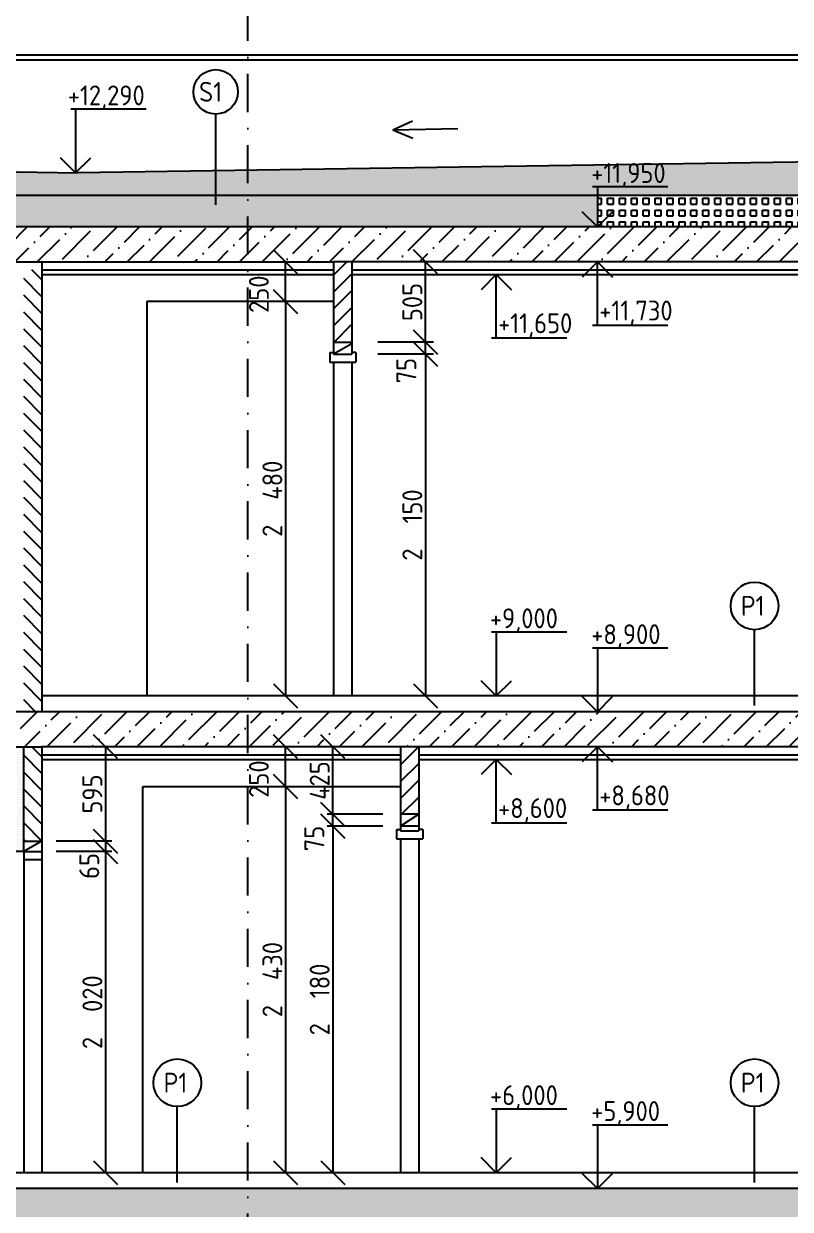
# Model space of a CAD drawing. Extents: x 3792242 to 5145247, y -1546315 to -1031918.
# Drawn here: x 3847040 to 3851863, y -1529874 to -1522415 of the extents above; entities that cross this region are included whole.
import ezdxf

# ---------------------------------------------------------------- set-up
doc = ezdxf.new("R2010")
doc.units = 0
doc.header["$MEASUREMENT"] = 0
doc.linetypes.add('BODKOCIARKOVANA_3', pattern=[5.6, 3, -1.3, 0, -1.3])
doc.layers.get('0').update_dxf_attribs({"linetype": 'CONTINUOUS'})
doc.layers.get('Defpoints').update_dxf_attribs({"color": 61, "linetype": 'CONTINUOUS'})
for name, color, linetype in [('DVERE', 45, 'CONTINUOUS'), ('KÓTY', 4, 'CONTINUOUS'), ('MÚRY', 1, 'CONTINUOUS'), ('OKNÁ', 143, 'CONTINUOUS'), ('osi', 253, 'CONTINUOUS'), ('TENKÁ', 7, 'CONTINUOUS'), ('ŠRAFY', 82, 'CONTINUOUS'), ('šrafy-múry', 8, 'CONTINUOUS')]:
    doc.layers.add(name, color=color, linetype=linetype)
doc.styles.add('STYLE1', font='isocp.shx')
doc.dimstyles.new('STANDARD-50', dxfattribs={"dimtxt": 125, "dimasz": 150, "dimexe": 10, "dimexo": 200, "dimgap": 20, "dimtad": 1, "dimdsep": 46, "dimlunit": 6, "dimtxsty": 'STYLE1', "dimblk1": 'OBLIQUE', "dimblk2": 'OBLIQUE', "dimsah": 1, "dimcen": 2.5, "dimse1": 1, "dimse2": 1, "dimadec": 0, "dimazin": 0, "dimtfac": 1, "dimtmove": 1, "dimatfit": 3, "dimldrblk": 'OBLIQUE', "dimfxl": 1, "dimtolj": 1, "dimtzin": 0, "dimarcsym": 0})
pattern_1 = [(0, (42813.193, 0), (0, 37.5), [37.5, -37.5]), (90, (42813.193, 0), (-37.5, 2e-15), [37.5, -37.5])]

# ---------------------------------------------------------------- blocks, each defined once
blk = doc.blocks.new('_OBLIQUE')
at = {"color": 0, "linetype": 'ByBlock'}
blk.add_line((-0.5, -0.5), (0.5, 0.5), dxfattribs=at)
blk = doc.blocks.new('*D33543')
at = {"layer": 'Defpoints', "color": 0}
for p in [(3849467.7, -1527463.8), (3848984.7, -1529643.8), (3849409.4, -1529643.8)]:
    blk.add_point(p, dxfattribs=at)
at = {"layer": 'KÓTY', "color": 0, "lineweight": -2, "ltscale": 0.25}
blk.add_line((3848984.7, -1527463.8), (3848984.7, -1529643.8), dxfattribs=at)
at = {"layer": 'KÓTY', "color": 0, "linetype": 'ByBlock', "lineweight": -2, "xscale": 150, "yscale": 150, "zscale": 150}
for p, rotation in [((3848984.7, -1527463.8), 90), ((3848984.7, -1529643.8), 270)]:
    blk.add_blockref('_OBLIQUE', p, dxfattribs=dict(at, rotation=rotation))
at = {"layer": 'KÓTY', "color": 0, "insert": (3848902.2, -1528553.8), "char_height": 125, "attachment_point": 5, "rotation": 90, "style": 'STYLE1'}
blk.add_mtext('\\A1;2ﾠ180', dxfattribs=at)
blk = doc.blocks.new('*D33544')
at = {"layer": 'Defpoints', "color": 0}
for p in [(3848984.7, -1527388.8), (3849467.7, -1527388.8), (3849467.7, -1527463.8)]:
    blk.add_point(p, dxfattribs=at)
at = {"layer": 'KÓTY', "color": 0, "lineweight": -2, "ltscale": 0.25}
blk.add_line((3848984.7, -1527463.8), (3848984.7, -1527388.8), dxfattribs=at)
at = {"layer": 'KÓTY', "color": 0, "linetype": 'ByBlock', "lineweight": -2, "xscale": 150, "yscale": 150, "zscale": 150}
for p, rotation in [((3848984.7, -1527388.8), 90), ((3848984.7, -1527463.8), 270)]:
    blk.add_blockref('_OBLIQUE', p, dxfattribs=dict(at, rotation=rotation))
at = {"layer": 'KÓTY', "color": 0, "insert": (3848868.7, -1527541), "char_height": 125, "attachment_point": 5, "rotation": 90, "style": 'STYLE1'}
blk.add_mtext('\\A1;75', dxfattribs=at)
blk = doc.blocks.new('*D33545')
at = {"layer": 'Defpoints', "color": 0}
for p in [(3848984.7, -1526963.8), (3849467.7, -1526963.8), (3849467.7, -1527388.8)]:
    blk.add_point(p, dxfattribs=at)
at = {"layer": 'KÓTY', "color": 0, "lineweight": -2, "ltscale": 0.25}
blk.add_line((3848984.7, -1527388.8), (3848984.7, -1526963.8), dxfattribs=at)
at = {"layer": 'KÓTY', "color": 0, "linetype": 'ByBlock', "lineweight": -2, "xscale": 150, "yscale": 150, "zscale": 150}
for p, rotation in [((3848984.7, -1526963.8), 90), ((3848984.7, -1527388.8), 270)]:
    blk.add_blockref('_OBLIQUE', p, dxfattribs=dict(at, rotation=rotation))
at = {"layer": 'KÓTY', "color": 0, "insert": (3848902.2, -1527176.3), "char_height": 125, "attachment_point": 5, "rotation": 90, "style": 'STYLE1'}
blk.add_mtext('\\A1;425', dxfattribs=at)
blk = doc.blocks.new('*D33552')
at = {"layer": 'Defpoints', "color": 0}
for p in [(3847224.2, -1527558.8), (3847224.2, -1527623.8), (3847554.7, -1527623.8)]:
    blk.add_point(p, dxfattribs=at)
at = {"layer": 'KÓTY', "color": 0, "lineweight": -2, "ltscale": 0.25}
blk.add_line((3847554.7, -1527558.8), (3847554.7, -1527623.8), dxfattribs=at)
at = {"layer": 'KÓTY', "color": 0, "linetype": 'ByBlock', "lineweight": -2, "xscale": 150, "yscale": 150, "zscale": 150}
for p, rotation in [((3847554.7, -1527558.8), 90), ((3847554.7, -1527623.8), 270)]:
    blk.add_blockref('_OBLIQUE', p, dxfattribs=dict(at, rotation=rotation))
at = {"layer": 'KÓTY', "color": 0, "insert": (3847452.7, -1527714), "char_height": 125, "attachment_point": 5, "rotation": 90, "style": 'STYLE1'}
blk.add_mtext('\\A1;65', dxfattribs=at)
blk = doc.blocks.new('*D33553')
at = {"layer": 'Defpoints', "color": 0}
for p in [(3847166.7, -1527623.8), (3847166.7, -1529643.8), (3847554.7, -1529643.8)]:
    blk.add_point(p, dxfattribs=at)
at = {"layer": 'KÓTY', "color": 0, "lineweight": -2, "ltscale": 0.25}
blk.add_line((3847554.7, -1527623.8), (3847554.7, -1529643.8), dxfattribs=at)
at = {"layer": 'KÓTY', "color": 0, "linetype": 'ByBlock', "lineweight": -2, "xscale": 150, "yscale": 150, "zscale": 150}
for p, rotation in [((3847554.7, -1527623.8), 90), ((3847554.7, -1529643.8), 270)]:
    blk.add_blockref('_OBLIQUE', p, dxfattribs=dict(at, rotation=rotation))
at = {"layer": 'KÓTY', "color": 0, "insert": (3847472.2, -1528633.8), "char_height": 125, "attachment_point": 5, "rotation": 90, "style": 'STYLE1'}
blk.add_mtext('\\A1;2ﾠ020', dxfattribs=at)
blk = doc.blocks.new('*D33554')
at = {"layer": 'Defpoints', "color": 0}
for p in [(3847224.2, -1526963.8), (3847224.2, -1527558.8), (3847554.7, -1527558.8)]:
    blk.add_point(p, dxfattribs=at)
at = {"layer": 'KÓTY', "color": 0, "lineweight": -2, "ltscale": 0.25}
blk.add_line((3847554.7, -1526963.8), (3847554.7, -1527558.8), dxfattribs=at)
at = {"layer": 'KÓTY', "color": 0, "linetype": 'ByBlock', "lineweight": -2, "xscale": 150, "yscale": 150, "zscale": 150}
for p, rotation in [((3847554.7, -1526963.8), 90), ((3847554.7, -1527558.8), 270)]:
    blk.add_blockref('_OBLIQUE', p, dxfattribs=dict(at, rotation=rotation))
at = {"layer": 'KÓTY', "color": 0, "insert": (3847472.2, -1527261.3), "char_height": 125, "attachment_point": 5, "rotation": 90, "style": 'STYLE1'}
blk.add_mtext('\\A1;595', dxfattribs=at)
blk = doc.blocks.new('*D33573')
at = {"layer": 'Defpoints', "color": 0}
for p in [(3850050.7, -1524493.8), (3849567.7, -1526643.8), (3849993.2, -1526643.8)]:
    blk.add_point(p, dxfattribs=at)
at = {"layer": 'KÓTY', "color": 0, "lineweight": -2, "ltscale": 0.25}
blk.add_line((3849567.7, -1524493.8), (3849567.7, -1526643.8), dxfattribs=at)
at = {"layer": 'KÓTY', "color": 0, "linetype": 'ByBlock', "lineweight": -2, "xscale": 150, "yscale": 150, "zscale": 150}
for p, rotation in [((3849567.7, -1524493.8), 90), ((3849567.7, -1526643.8), 270)]:
    blk.add_blockref('_OBLIQUE', p, dxfattribs=dict(at, rotation=rotation))
at = {"layer": 'KÓTY', "color": 0, "insert": (3849485.2, -1525568.8), "char_height": 125, "attachment_point": 5, "rotation": 90, "style": 'STYLE1'}
blk.add_mtext('\\A1;2ﾠ150', dxfattribs=at)
blk = doc.blocks.new('*D33581')
at = {"layer": 'Defpoints', "color": 0}
for p in [(3847790.2, -1527213.8), (3847790.2, -1529643.8), (3848687.2, -1529643.8)]:
    blk.add_point(p, dxfattribs=at)
at = {"layer": 'KÓTY', "color": 0, "lineweight": -2, "ltscale": 0.25}
blk.add_line((3848687.2, -1527213.8), (3848687.2, -1529643.8), dxfattribs=at)
at = {"layer": 'KÓTY', "color": 0, "linetype": 'ByBlock', "lineweight": -2, "xscale": 150, "yscale": 150, "zscale": 150}
for p, rotation in [((3848687.2, -1527213.8), 90), ((3848687.2, -1529643.8), 270)]:
    blk.add_blockref('_OBLIQUE', p, dxfattribs=dict(at, rotation=rotation))
at = {"layer": 'KÓTY', "color": 0, "insert": (3848604.7, -1528428.8), "char_height": 125, "attachment_point": 5, "rotation": 90, "style": 'STYLE1'}
blk.add_mtext('\\A1;2ﾠ430', dxfattribs=at)
blk = doc.blocks.new('*D33582')
at = {"layer": 'Defpoints', "color": 0}
for p in [(3848687.2, -1526963.8), (3848687.2, -1526963.8), (3848687.2, -1527213.8)]:
    blk.add_point(p, dxfattribs=at)
at = {"layer": 'KÓTY', "color": 0, "lineweight": -2, "ltscale": 0.25}
blk.add_line((3848687.2, -1527213.8), (3848687.2, -1526963.8), dxfattribs=at)
at = {"layer": 'KÓTY', "color": 0, "linetype": 'ByBlock', "lineweight": -2, "xscale": 150, "yscale": 150, "zscale": 150}
for p, rotation in [((3848687.2, -1526963.8), 90), ((3848687.2, -1527213.8), 270)]:
    blk.add_blockref('_OBLIQUE', p, dxfattribs=dict(at, rotation=rotation))
at = {"layer": 'KÓTY', "color": 0, "insert": (3848519.7, -1527167), "char_height": 125, "attachment_point": 5, "rotation": 90, "style": 'STYLE1'}
blk.add_mtext('\\A1;250', dxfattribs=at)
blk = doc.blocks.new('*D33589')
at = {"layer": 'Defpoints', "color": 0}
for p in [(3847790.2, -1524163.8), (3847790.2, -1526643.8), (3848687.2, -1526643.8)]:
    blk.add_point(p, dxfattribs=at)
at = {"layer": 'KÓTY', "color": 0, "lineweight": -2, "ltscale": 0.25}
blk.add_line((3848687.2, -1524163.8), (3848687.2, -1526643.8), dxfattribs=at)
at = {"layer": 'KÓTY', "color": 0, "linetype": 'ByBlock', "lineweight": -2, "xscale": 150, "yscale": 150, "zscale": 150}
for p, rotation in [((3848687.2, -1524163.8), 90), ((3848687.2, -1526643.8), 270)]:
    blk.add_blockref('_OBLIQUE', p, dxfattribs=dict(at, rotation=rotation))
at = {"layer": 'KÓTY', "color": 0, "insert": (3848604.7, -1525403.8), "char_height": 125, "attachment_point": 5, "rotation": 90, "style": 'STYLE1'}
blk.add_mtext('\\A1;2ﾠ480', dxfattribs=at)
blk = doc.blocks.new('*D33590')
at = {"layer": 'Defpoints', "color": 0}
for p in [(3848687.2, -1523913.8), (3848687.2, -1523913.8), (3848687.2, -1524163.8)]:
    blk.add_point(p, dxfattribs=at)
at = {"layer": 'KÓTY', "color": 0, "lineweight": -2, "ltscale": 0.25}
blk.add_line((3848687.2, -1524163.8), (3848687.2, -1523913.8), dxfattribs=at)
at = {"layer": 'KÓTY', "color": 0, "linetype": 'ByBlock', "lineweight": -2, "xscale": 150, "yscale": 150, "zscale": 150}
for p, rotation in [((3848687.2, -1523913.8), 90), ((3848687.2, -1524163.8), 270)]:
    blk.add_blockref('_OBLIQUE', p, dxfattribs=dict(at, rotation=rotation))
at = {"layer": 'KÓTY', "color": 0, "insert": (3848519.7, -1524117), "char_height": 125, "attachment_point": 5, "rotation": 90, "style": 'STYLE1'}
blk.add_mtext('\\A1;250', dxfattribs=at)
blk = doc.blocks.new('*D49536')
at = {"layer": 'Defpoints', "color": 0}
for p in [(3849047.7, -1524418.8), (3849567.7, -1524418.8), (3849047.7, -1524493.8)]:
    blk.add_point(p, dxfattribs=at)
at = {"layer": 'KÓTY', "color": 0, "lineweight": -2, "ltscale": 0.25}
blk.add_line((3849567.7, -1524493.8), (3849567.7, -1524418.8), dxfattribs=at)
at = {"layer": 'KÓTY', "color": 0, "linetype": 'ByBlock', "lineweight": -2, "xscale": 150, "yscale": 150, "zscale": 150}
for p, rotation in [((3849567.7, -1524418.8), 90), ((3849567.7, -1524493.8), 270)]:
    blk.add_blockref('_OBLIQUE', p, dxfattribs=dict(at, rotation=rotation))
at = {"layer": 'KÓTY', "color": 0, "insert": (3849447.7, -1524597.5), "char_height": 125, "attachment_point": 5, "rotation": 90, "style": 'STYLE1'}
blk.add_mtext('\\A1;75', dxfattribs=at)
blk = doc.blocks.new('*D49537')
at = {"layer": 'Defpoints', "color": 0}
for p in [(3849047.7, -1523913.8), (3849567.7, -1523913.8), (3849047.7, -1524418.8)]:
    blk.add_point(p, dxfattribs=at)
at = {"layer": 'KÓTY', "color": 0, "lineweight": -2, "ltscale": 0.25}
blk.add_line((3849567.7, -1524418.8), (3849567.7, -1523913.8), dxfattribs=at)
at = {"layer": 'KÓTY', "color": 0, "linetype": 'ByBlock', "lineweight": -2, "xscale": 150, "yscale": 150, "zscale": 150}
for p, rotation in [((3849567.7, -1523913.8), 90), ((3849567.7, -1524418.8), 270)]:
    blk.add_blockref('_OBLIQUE', p, dxfattribs=dict(at, rotation=rotation))
at = {"layer": 'KÓTY', "color": 0, "insert": (3849485.2, -1524166.3), "char_height": 125, "attachment_point": 5, "rotation": 90, "style": 'STYLE1'}
blk.add_mtext('\\A1;505', dxfattribs=at)

msp = doc.modelspace()

# ---------------------------------------------------------------- hatches: boundary and pattern name
at = {"layer": 'ŠRAFY'}
h = msp.add_hatch(dxfattribs=at)
h.set_pattern_fill('SQUARE', color=256, scale=300)
h.set_pattern_definition(pattern_1)
h.paths.add_polyline_path([(3853400.193, -1523263.485), (3847381.193, -1523353.77), (3842010.193, -1523273.205), (3842010.193, -1523493.77), (3853400.193, -1523493.77)])
h.paths.add_polyline_path([(3842595.193, -1523514.799), (3842595.193, -1523227.201), (3842845.193, -1523227.201), (3842845.193, -1523514.799)], flags=9)
h.paths.add_polyline_path([(3850597.995, -1523267.059), (3851142.294, -1523267.059), (3851142.294, -1523467.173), (3850597.995, -1523467.173)], flags=9)
h.paths.add_polyline_path([(3852717.693, -1523618.82), (3852717.693, -1523318.721), (3852967.693, -1523318.721), (3852967.693, -1523618.82)], flags=9)
h = msp.add_hatch(dxfattribs=at)
h.set_pattern_fill('SQUARE', color=256, scale=300)
h.set_pattern_definition(pattern_1)
h.paths.add_polyline_path([(3853400.193, -1523493.77), (3850649.152, -1523493.77), (3850649.152, -1523693.77), (3853400.193, -1523693.77)])
h.paths.add_polyline_path([(3852717.693, -1523618.82), (3852717.693, -1523318.721), (3852967.693, -1523318.721), (3852967.693, -1523618.82)], flags=9)
h.paths.add_polyline_path([(3852644.693, -1523875.799), (3852644.693, -1523588.201), (3852894.693, -1523588.201), (3852894.693, -1523875.799)], flags=9)
h = msp.add_hatch(dxfattribs=at)
h.set_pattern_fill('SQUARE', color=256, scale=300)
h.set_pattern_definition(pattern_1)
h.paths.add_polyline_path([(3850649.152, -1523493.77), (3842010.193, -1523493.77), (3842010.193, -1523693.77), (3850649.152, -1523693.77)])
h.paths.add_polyline_path([(3842503.193, -1523896.819), (3842503.193, -1523609.221), (3842753.193, -1523609.221), (3842753.193, -1523896.819)], flags=9)
at = {"layer": 'ŠRAFY', "ltscale": 0.25}
h = msp.add_hatch(dxfattribs=at)
h.set_pattern_fill('ANSI31', color=256, scale=600, angle=90, style=0)
h.set_pattern_definition([(135, (-2999036.99, 228662.926), (-53.0330086, -53.0330086), [])])
h.paths.add_polyline_path([(3847040.193, -1526743.77), (3847040.193, -1526643.77), (3847040.193, -1523963.77), (3847155.193, -1523963.77), (3847155.193, -1526643.77), (3847155.193, -1526743.77)])
h = msp.add_hatch(dxfattribs=at)
h.set_pattern_fill('ANSI31', color=256, scale=600, style=0)
h.set_pattern_definition([(45, (-468753.31, -26883.5), (-53.0330086, 53.0330086), [])])
h.paths.add_polyline_path([(3849105.193, -1523913.77), (3848990.193, -1523913.77), (3848990.193, -1524418.77), (3849105.193, -1524418.77)])
at = {"layer": 'ŠRAFY'}
h = msp.add_hatch(dxfattribs=at)
h.set_pattern_fill('DOTS', color=256, scale=250, angle=90)
h.set_pattern_definition([(90, (-94123.807, 7e-10), (-15.625, 7.8125), [0, -15.625])])
h.paths.add_polyline_path([(3847040.193, -1527623.77), (3847040.193, -1526963.77), (3846990.193, -1526963.77), (3846990.193, -1527623.77)])
at = {"layer": 'ŠRAFY', "ltscale": 0.25}
h = msp.add_hatch(dxfattribs=at)
h.set_pattern_fill('ANSI31', color=256, scale=600, angle=90, style=0)
h.set_pattern_definition([(135, (-2999036.99, 225662.926), (-53.0330086, -53.0330086), [])])
h.paths.add_polyline_path([(3847155.193, -1527558.77), (3847155.193, -1526963.77), (3847040.193, -1526963.77), (3847040.193, -1527558.77)])
h = msp.add_hatch(dxfattribs=at)
h.set_pattern_fill('ANSI31', color=256, scale=600, style=0)
h.set_pattern_definition([(45, (-468753.31, -26883.5), (-53.0330086, 53.0330086), [])])
h.paths.add_polyline_path([(3849525.193, -1527388.77), (3849525.193, -1526963.77), (3849410.193, -1526963.77), (3849410.193, -1527388.77)])
at = {"layer": 'šrafy-múry'}
h = msp.add_hatch(dxfattribs=at)
h.set_pattern_fill('ANSI36', color=253, scale=800, angle=360)
h.set_pattern_definition([(45, (-94128.81, 6000), (53.0330086, 194.4543648), [250, -50, 0, -50])])
h.paths.add_polyline_path([(3841650.193, -1524201.197), (3841682.903, -1524213.77), (3841990.193, -1524213.77), (3841990.193, -1523993.77), (3841990.193, -1523963.77), (3841990.193, -1523913.77), (3845025.193, -1523913.77), (3845140.193, -1523913.77), (3846990.193, -1523913.77), (3847040.193, -1523913.77), (3847155.193, -1523913.77), (3848990.193, -1523913.77), (3849105.193, -1523913.77), (3850649.152, -1523913.77), (3853280.193, -1523913.77), (3853600.193, -1523913.77), (3853780.193, -1523913.77), (3853850.193, -1523913.77), (3853850.193, -1523883.77), (3853850.193, -1523733.77), (3853850.193, -1523713.77), (3853850.193, -1523243.77), (3853600.193, -1523243.77), (3853600.193, -1523643.77), (3853600.193, -1523693.77), (3853400.193, -1523693.77), (3850649.152, -1523693.77), (3842010.193, -1523693.77), (3841810.193, -1523693.77), (3841810.193, -1522743.77), (3841650.193, -1522743.77), (3841650.193, -1524201.197)])
h.paths.add_polyline_path([(3852644.693, -1523875.799), (3852644.693, -1523588.201), (3852894.693, -1523588.201), (3852894.693, -1523875.799)], flags=24)
h.paths.add_polyline_path([(3842503.193, -1523896.819), (3842503.193, -1523609.221), (3842753.193, -1523609.221), (3842753.193, -1523896.819)], flags=24)
h.paths.add_polyline_path([(3852717.693, -1523618.82), (3852717.693, -1523318.721), (3852967.693, -1523318.721), (3852967.693, -1523618.82)], flags=24)
h.paths.add_polyline_path([(3850597.995, -1523267.059), (3851142.294, -1523267.059), (3851142.294, -1523467.173), (3850597.995, -1523467.173)], flags=24)
h.paths.add_polyline_path([(3842595.193, -1523514.799), (3842595.193, -1523227.201), (3842845.193, -1523227.201), (3842845.193, -1523514.799)], flags=24)
h = msp.add_hatch(dxfattribs=at)
h.set_pattern_fill('ANSI36', color=253, scale=800, angle=360)
h.set_pattern_definition([(45, (-94128.81, 6000), (53.0330086, 194.4543648), [250, -50, 0, -50])])
h.paths.add_polyline_path([(3841650.193, -1527213.77), (3841990.193, -1527213.77), (3841990.193, -1526963.77), (3845155.193, -1526963.77), (3845270.193, -1526963.77), (3846985.193, -1526963.77), (3847035.193, -1526963.77), (3847150.193, -1526963.77), (3849660.193, -1526963.77), (3849775.193, -1526963.77), (3853710.193, -1526963.77), (3853770.193, -1526963.77), (3853770.193, -1526793.77), (3853770.193, -1526743.77), (3847595.193, -1526743.77), (3847480.193, -1526743.77), (3846280.193, -1526743.77), (3846165.193, -1526743.77), (3841990.193, -1526743.77), (3841650.193, -1526743.77)])
h = msp.add_hatch(dxfattribs=at)
h.set_pattern_fill('ANSI36', color=253, scale=800, angle=360)
h.set_pattern_definition([(45, (-94128.81, 6000), (53.0330086, 194.4543648), [250, -50, 0, -50])])
h.paths.add_polyline_path([(3841990.193, -1530213.77), (3841990.193, -1529963.77), (3845155.193, -1529963.77), (3845270.193, -1529963.77), (3846985.193, -1529963.77), (3847035.193, -1529963.77), (3847150.193, -1529963.77), (3847220.193, -1529963.77), (3849405.193, -1529963.77), (3849660.193, -1529963.77), (3849775.193, -1529963.77), (3854910.193, -1529963.77), (3855210.193, -1529963.77), (3855290.193, -1529963.77), (3855450.193, -1529963.77), (3856800.193, -1529963.77), (3856800.193, -1529793.77), (3856780.193, -1529793.77), (3856730.193, -1529793.77), (3855290.193, -1529793.77), (3855220.193, -1529793.77), (3855210.193, -1529793.77), (3855210.193, -1529743.77), (3849775.193, -1529743.77), (3849660.193, -1529743.77), (3847150.193, -1529743.77), (3847035.193, -1529743.77), (3846985.193, -1529743.77), (3845270.193, -1529743.77), (3845155.193, -1529743.77), (3841990.193, -1529743.77), (3841650.193, -1529743.77), (3841650.193, -1530213.77)])

# ---------------------------------------------------------------- linework, layer by layer
at = {"layer": 'DVERE', "ltscale": 0.25}
for p, q in [((3848965.193, -1524483.77), (3848965.193, -1524543.77)), ((3848965.193, -1524483.77), (3848990.193, -1524483.77)), ((3849130.193, -1524483.77), (3849105.193, -1524483.77)), ((3849130.193, -1524483.77), (3849130.193, -1524543.77)), ((3848965.193, -1524543.77), (3849130.193, -1524543.77)), ((3848990.193, -1524543.77), (3848990.193, -1526643.77)), ((3849105.193, -1524543.77), (3849105.193, -1526643.77)), ((3849385.193, -1527483.77), (3849385.193, -1527543.77)), ((3849385.193, -1527483.77), (3849410.193, -1527483.77)), ((3849550.193, -1527483.77), (3849525.193, -1527483.77)), ((3849550.193, -1527483.77), (3849550.193, -1527543.77)), ((3849385.193, -1527543.77), (3849550.193, -1527543.77)), ((3849410.193, -1527543.77), (3849410.193, -1529643.77)), ((3849525.193, -1527543.77), (3849525.193, -1529643.77)), ((3847040.193, -1527673.77), (3847040.193, -1529643.77)), ((3847155.193, -1527673.77), (3847155.193, -1529643.77))]:
    msp.add_line(p, q, dxfattribs=at)
at = {"layer": 'KÓTY', "ltscale": 0.25}
for p, q in [((3849618.096, -1524418.77), (3849268.096, -1524418.77)), ((3849618.096, -1524493.77), (3849268.096, -1524493.77)), ((3849300.096, -1527388.77), (3848950.096, -1527388.77)), ((3849300.096, -1527463.77), (3848950.096, -1527463.77)), ((3847595.193, -1527558.77), (3847245.193, -1527558.77)), ((3847595.193, -1527623.77), (3847245.193, -1527623.77))]:
    msp.add_line(p, q, dxfattribs=at)
at = {"layer": 'MÚRY'}
for p, q in [((3842010.193, -1523273.205), (3847381.193, -1523353.77)), ((3853400.193, -1523263.485), (3847381.193, -1523353.77)), ((3847155.193, -1523913.77), (3848990.193, -1523913.77)), ((3847155.193, -1523913.77), (3847155.193, -1526643.77)), ((3848990.193, -1523913.77), (3848990.193, -1524493.77)), ((3849105.193, -1523913.77), (3849105.193, -1524493.77)), ((3853600.193, -1523913.77), (3849105.193, -1523913.77)), ((3853850.193, -1526643.77), (3847155.193, -1526643.77)), ((3849410.193, -1526963.77), (3847155.193, -1526963.77)), ((3847155.193, -1526963.77), (3847155.193, -1527673.77)), ((3849410.193, -1526963.77), (3849410.193, -1527493.77)), ((3854910.193, -1526963.77), (3849525.193, -1526963.77)), ((3849525.193, -1526963.77), (3849525.193, -1527493.77)), ((3849410.193, -1527493.77), (3849525.193, -1527493.77)), ((3847040.193, -1527623.77), (3846990.193, -1527623.77)), ((3847040.193, -1527623.77), (3847040.193, -1527673.77)), ((3847040.193, -1527673.77), (3847155.193, -1527673.77)), ((3855220.193, -1529643.77), (3845490.193, -1529643.77))]:
    msp.add_line(p, q, dxfattribs=at)
at = {"layer": 'MÚRY', "ltscale": 0.25}
msp.add_line((3848990.193, -1524493.77), (3849105.193, -1524493.77), dxfattribs=at)
at = {"layer": 'OKNÁ', "ltscale": 0.25}
for p, q in [((3848247.943, -1523555.389), (3848247.943, -1522983.943)), ((3851638.193, -1526705.338), (3851638.193, -1526227.662)), ((3848006.693, -1529705.338), (3848006.693, -1529227.662)), ((3851638.193, -1529705.338), (3851638.193, -1529227.662))]:
    msp.add_line(p, q, dxfattribs=at)
for centre, radius in [((3848247.943, -1522843.943), 140), ((3851638.193, -1526077.662), 150), ((3848006.693, -1529077.662), 150), ((3851638.193, -1529077.662), 150)]:
    msp.add_circle(centre, radius, dxfattribs=at)
at = {"layer": 'osi', "linetype": 'BODKOCIARKOVANA_3', "ltscale": 80}
msp.add_line((3848450.193, -1542239.5), (3848450.193, -1519829.5), dxfattribs=at)
at = {"layer": 'TENKÁ'}
for p, q in [((3855480.193, -1522613.77), (3846688.844, -1522613.77)), ((3853880.193, -1522643.77), (3846688.917, -1522643.77)), ((3855480.193, -1522643.77), (3846688.917, -1522643.77)), ((3849486.356, -1523027.47), (3849361.835, -1523084.652)), ((3849771.273, -1523077.505), (3849361.835, -1523084.652)), ((3849488.276, -1523137.453), (3849361.835, -1523084.652)), ((3842010.193, -1523493.77), (3853400.193, -1523493.77)), ((3853600.193, -1523693.77), (3841810.193, -1523693.77)), ((3846990.193, -1523913.77), (3847155.193, -1523913.77)), ((3847155.193, -1523963.77), (3848990.193, -1523963.77)), ((3849105.193, -1523913.77), (3848990.193, -1523913.77)), ((3849105.193, -1523963.77), (3853600.193, -1523963.77)), ((3847155.193, -1523993.77), (3848990.193, -1523993.77)), ((3849105.193, -1523993.77), (3853600.193, -1523993.77)), ((3847815.193, -1524163.77), (3847815.193, -1526643.77)), ((3848990.193, -1524163.77), (3847815.193, -1524163.77)), ((3849105.193, -1524428.77), (3848990.193, -1524493.77)), ((3847155.193, -1526643.77), (3847155.193, -1526743.77)), ((3853770.193, -1526743.77), (3841610.193, -1526743.77)), ((3855210.193, -1526743.77), (3841610.193, -1526743.77)), ((3846990.193, -1526963.77), (3847155.193, -1526963.77)), ((3847040.193, -1527623.77), (3847040.193, -1526963.77)), ((3847155.193, -1527013.77), (3849410.193, -1527013.77)), ((3849525.193, -1526963.77), (3849410.193, -1526963.77)), ((3849525.193, -1527013.77), (3853710.193, -1527013.77)), ((3847155.193, -1527043.77), (3849410.193, -1527043.77)), ((3849525.193, -1527043.77), (3853710.193, -1527043.77)), ((3847790.193, -1529643.77), (3847790.193, -1527213.77)), ((3847790.193, -1527213.77), (3849410.193, -1527213.77)), ((3849525.193, -1527388.77), (3849410.193, -1527388.77)), ((3849525.193, -1527388.77), (3849410.193, -1527463.77)), ((3849525.193, -1527463.77), (3849410.193, -1527463.77)), ((3847155.193, -1527558.77), (3847040.193, -1527623.77)), ((3855210.193, -1529743.77), (3841610.193, -1529743.77))]:
    msp.add_line(p, q, dxfattribs=at)
at = {"layer": 'TENKÁ', "linetype": 'ByBlock', "ltscale": 0.25}
for p, q in [((3847810.998, -1522953.77), (3847337.099, -1522953.77)), ((3847366.693, -1522953.77), (3847366.693, -1523353.77)), ((3847366.693, -1523353.77), (3847271.233, -1523258.311)), ((3847366.693, -1523353.77), (3847462.152, -1523258.311)), ((3851093.457, -1523442.5), (3850619.559, -1523442.5)), ((3850649.152, -1523442.5), (3850649.152, -1523693.77)), ((3850649.152, -1523693.77), (3850553.693, -1523598.311)), ((3850649.152, -1523693.77), (3850744.612, -1523598.311)), ((3850649.152, -1523913.77), (3850553.693, -1524009.23)), ((3850649.152, -1523913.77), (3850744.612, -1524009.23)), ((3850649.152, -1524313.77), (3850649.152, -1523913.77)), ((3850012.652, -1523993.77), (3849917.193, -1524089.23)), ((3850012.652, -1523993.77), (3850108.112, -1524089.23)), ((3850012.652, -1524393.77), (3850012.652, -1523993.77)), ((3851093.457, -1524313.77), (3850619.559, -1524313.77)), ((3850456.957, -1524393.77), (3849983.059, -1524393.77)), ((3850456.957, -1526243.77), (3849983.059, -1526243.77)), ((3850012.652, -1526243.77), (3850012.652, -1526643.77)), ((3851093.457, -1526343.77), (3850619.559, -1526343.77)), ((3850649.152, -1526343.77), (3850649.152, -1526743.77)), ((3850012.652, -1526643.77), (3849917.193, -1526548.311)), ((3850012.652, -1526643.77), (3850108.112, -1526548.311)), ((3850649.152, -1526743.77), (3850553.693, -1526648.311)), ((3850649.152, -1526743.77), (3850744.612, -1526648.311)), ((3850649.152, -1526963.77), (3850553.693, -1527059.23)), ((3850649.152, -1526963.77), (3850744.612, -1527059.23)), ((3850649.152, -1527363.77), (3850649.152, -1526963.77)), ((3850012.652, -1527043.77), (3849917.193, -1527139.23)), ((3850012.652, -1527043.77), (3850108.112, -1527139.23)), ((3850012.652, -1527443.77), (3850012.652, -1527043.77)), ((3851093.457, -1527363.77), (3850619.559, -1527363.77)), ((3850456.957, -1527443.77), (3849983.059, -1527443.77)), ((3850456.957, -1529243.77), (3849983.059, -1529243.77)), ((3850012.652, -1529243.77), (3850012.652, -1529643.77)), ((3851093.457, -1529343.77), (3850619.559, -1529343.77)), ((3850649.152, -1529343.77), (3850649.152, -1529743.77)), ((3850012.652, -1529643.77), (3849917.193, -1529548.311)), ((3850012.652, -1529643.77), (3850108.112, -1529548.311)), ((3850649.152, -1529743.77), (3850553.693, -1529648.311)), ((3850649.152, -1529743.77), (3850744.612, -1529648.311))]:
    msp.add_line(p, q, dxfattribs=at)
at = {"layer": 'TENKÁ', "ltscale": 0.25}
for p, q in [((3848990.193, -1524418.77), (3849105.193, -1524418.77)), ((3847040.193, -1527558.77), (3847155.193, -1527558.77)), ((3847040.193, -1527623.77), (3847155.193, -1527623.77))]:
    msp.add_line(p, q, dxfattribs=at)

# ---------------------------------------------------------------- texts
at = {"layer": 'TENKÁ', "ltscale": 0.25, "style": 'STYLE1'}
for s, p in [('S1', (3848143.638, -1522906.121)), ('+12,290', (3847317.582, -1522928.749)), ('+11,950', (3850610.495, -1523417.173)), ('+11,730', (3850660.995, -1524282.444)), ('+11,650', (3850024.495, -1524362.444)), ('P1', (3851552.388, -1526139.84)), ('+9,000', (3849972.995, -1526218.444)), ('+8,900', (3850610.495, -1526318.444)), ('+8,680', (3850660.995, -1527332.444)), ('+8,600', (3850024.495, -1527412.444)), ('P1', (3847920.888, -1529139.84)), ('P1', (3851552.388, -1529139.84)), ('+6,000', (3849973.995, -1529218.444)), ('+5,900', (3850610.495, -1529318.444))]:
    msp.add_text(s, height=125, dxfattribs=at).set_placement(p)

# ---------------------------------------------------------------- dimensions: what is measured, and where the dimension line sits
at = {"layer": 'KÓTY', "ltscale": 0.25}
for base, p1, p2, picture, middle in [((3848687.193, -1523913.77), (3848687.193, -1524163.77), (3848687.193, -1523913.77), '*D33590', (3848602.193, -1524117)), ((3849567.693, -1524418.77), (3849047.693, -1524493.77), (3849047.693, -1524418.77), '*D49536', (3849530.193, -1524597.5)), ((3848687.193, -1526963.77), (3848687.193, -1527213.77), (3848687.193, -1526963.77), '*D33582', (3848602.193, -1527167)), ((3848984.693, -1527388.77), (3849467.693, -1527463.77), (3849467.693, -1527388.77), '*D33544', (3848951.193, -1527541)), ((3847554.693, -1527623.77), (3847224.193, -1527558.77), (3847224.193, -1527623.77), '*D33552', (3847535.193, -1527714))]:
    dim = msp.add_linear_dim(base=base, p1=p1, p2=p2, angle=90, dimstyle='STANDARD-50', override={"dimtxsty": 'STYLE1', "dimldrblk": 'OBLIQUE'}, dxfattribs=at)
    dim.commit()
    dim.dimension.update_dxf_attribs({"geometry": picture, "text_midpoint": middle, "dimtype": 160})
for base, p1, p2, picture, middle in [((3849567.693, -1523913.77), (3849047.693, -1524418.77), (3849047.693, -1523913.77), '*D49537', (3849485.193, -1524166.27)), ((3848687.193, -1526643.77), (3847790.193, -1524163.77), (3847790.193, -1526643.77), '*D33589', (3848604.65, -1525403.77)), ((3849567.693, -1526643.77), (3850050.693, -1524493.77), (3849993.193, -1526643.77), '*D33573', (3849485.15, -1525568.77)), ((3847554.693, -1527558.77), (3847224.193, -1526963.77), (3847224.193, -1527558.77), '*D33554', (3847472.193, -1527261.27)), ((3848984.693, -1526963.77), (3849467.693, -1527388.77), (3849467.693, -1526963.77), '*D33545', (3848902.193, -1527176.27)), ((3848687.193, -1529643.77), (3847790.193, -1527213.77), (3847790.193, -1529643.77), '*D33581', (3848604.65, -1528428.77)), ((3848984.693, -1529643.77), (3849467.693, -1527463.77), (3849409.39, -1529643.77), '*D33543', (3848902.15, -1528553.77)), ((3847554.693, -1529643.77), (3847166.693, -1527623.77), (3847166.693, -1529643.77), '*D33553', (3847472.15, -1528633.77))]:
    dim = msp.add_linear_dim(base=base, p1=p1, p2=p2, angle=90, dimstyle='STANDARD-50', override={"dimtxsty": 'STYLE1', "dimldrblk": 'OBLIQUE'}, dxfattribs=at)
    dim.commit()
    dim.dimension.update_dxf_attribs({"geometry": picture, "text_midpoint": middle})

doc.saveas('drawing.dxf')
